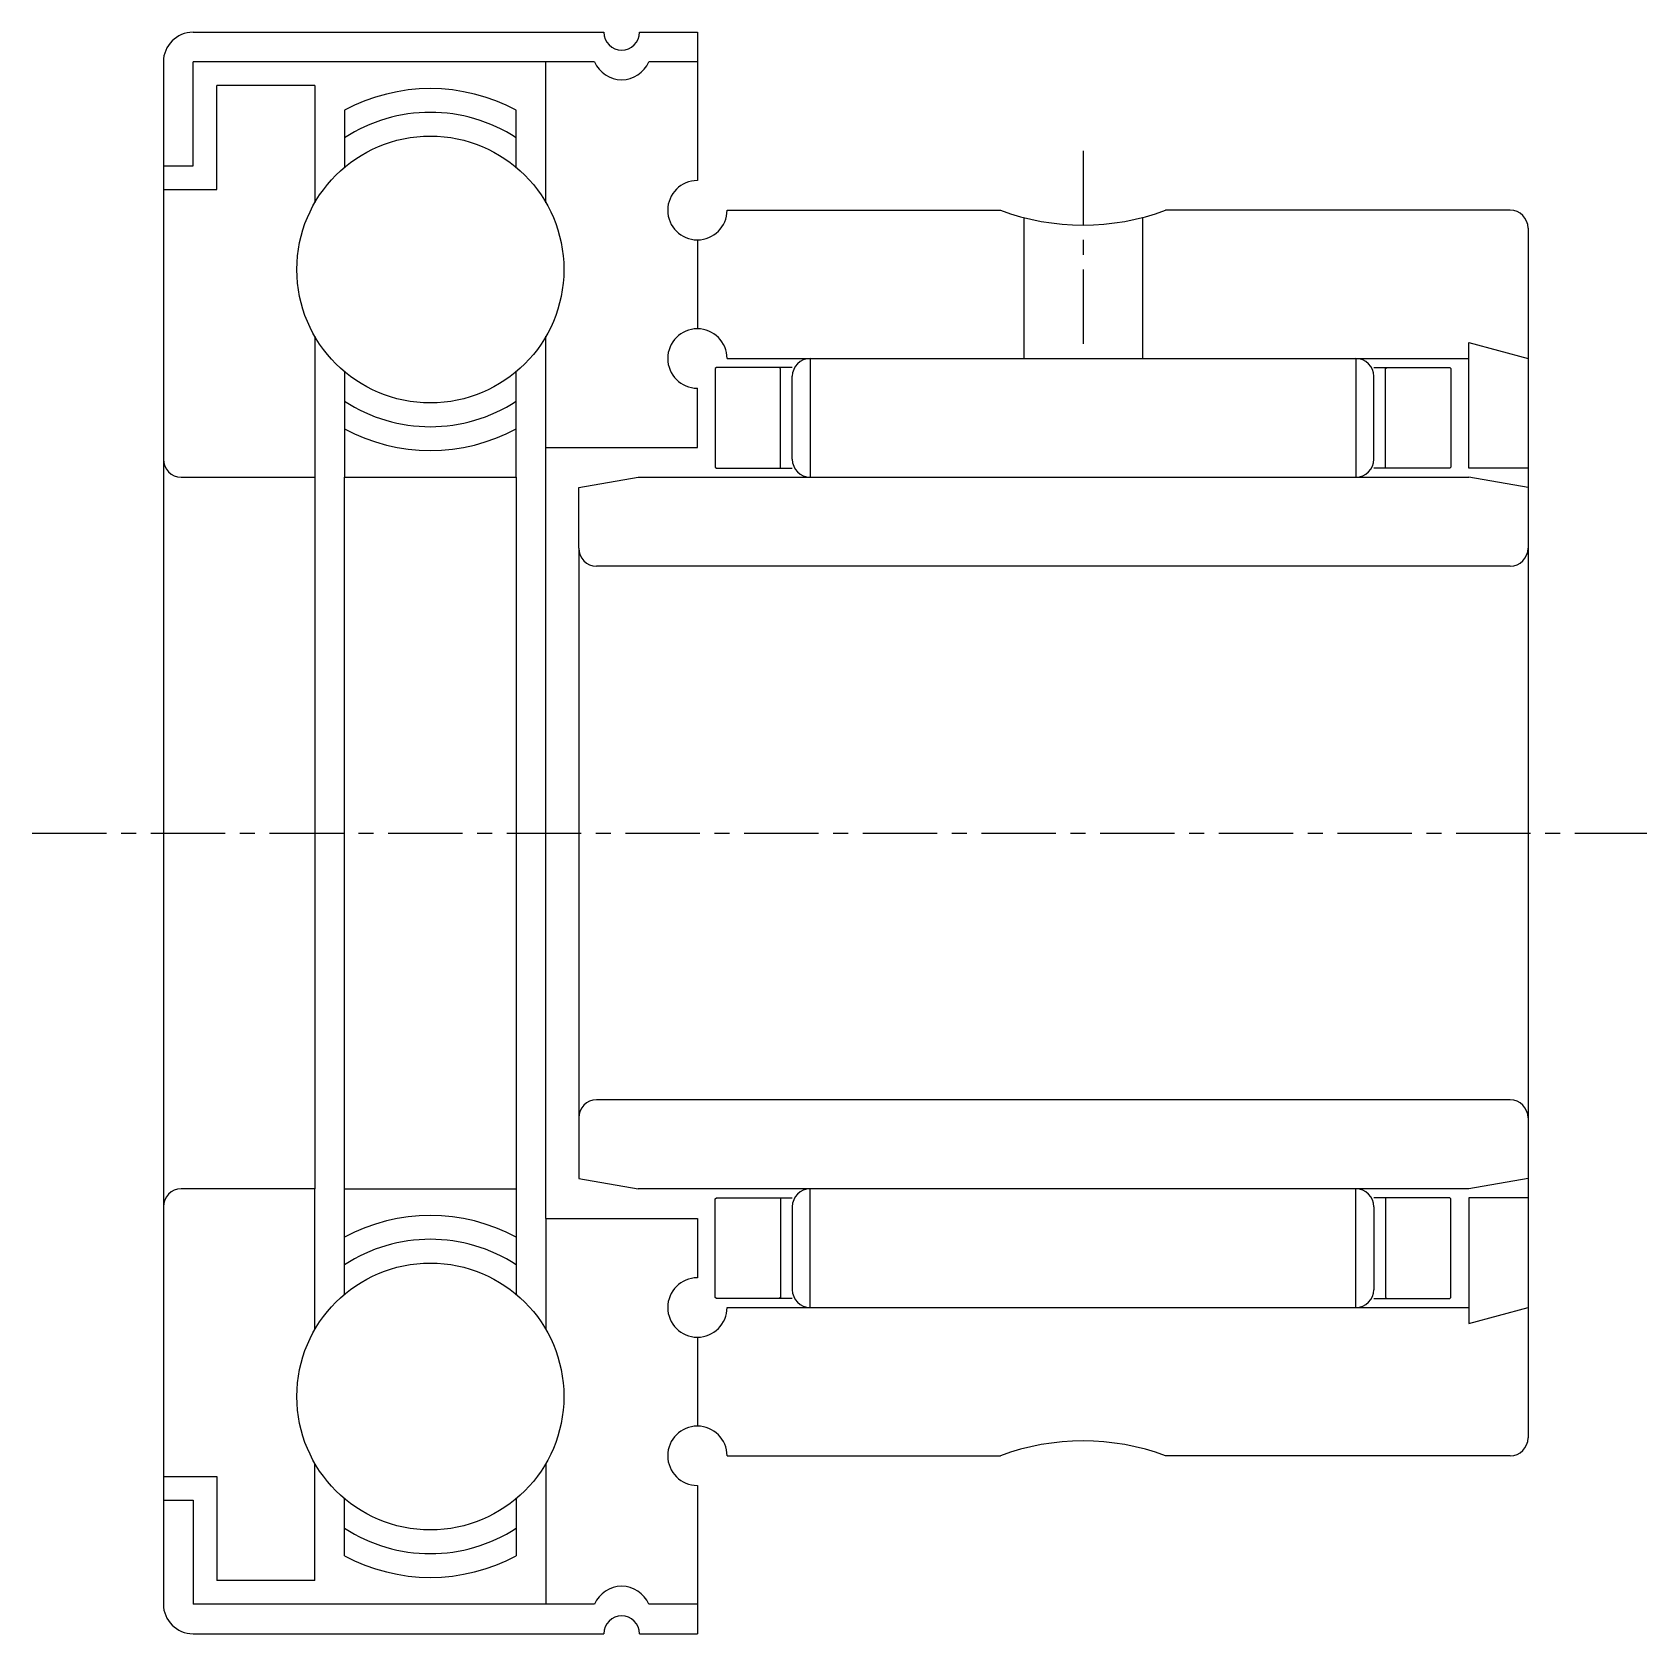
# Model space of a CAD drawing. Extents: x 208.6 to 256.7, y 81 to 179.7.
# Drawn here: x 229.54 to 256.75, y 152.73 to 179.73 of the extents above; entities outside this region: 2.
import ezdxf

# ---------------------------------------------------------------- set-up
doc = ezdxf.new("R2010")
doc.units = 0
doc.linetypes.add('CENTER', pattern=[2, 1.25, -0.25, 0.25, -0.25])
doc.layers.get('0').update_dxf_attribs({"linetype": 'CONTINUOUS'})
doc.layers.add('CENTER', color=1, linetype='CENTER')

msp = doc.modelspace()

# ---------------------------------------------------------------- linework, layer by layer
at = {"color": 7, "linetype": 'CONTINUOUS'}
for p, q in [((232.249, 179.728), (239.173, 179.728)), ((239.773, 179.728), (240.749, 179.728)), ((240.749, 179.728), (240.749, 177.228)), ((231.749, 179.228), (231.749, 153.228)), ((239.015, 179.228), (232.249, 179.228)), ((232.249, 177.478), (232.249, 179.228)), ((238.198, 176.853), (238.198, 179.228)), ((240.749, 179.228), (239.932, 179.228)), ((234.301, 178.828), (232.649, 178.828)), ((232.649, 177.078), (232.649, 178.828)), ((234.301, 178.828), (234.301, 176.853)), ((234.801, 178.412), (234.801, 177.45)), ((237.698, 177.45), (237.698, 178.412)), ((231.749, 177.478), (232.249, 177.478)), ((231.749, 177.078), (232.649, 177.078)), ((241.249, 176.728), (245.857, 176.728)), ((246.249, 176.605), (246.249, 174.228)), ((248.249, 176.605), (248.249, 174.228)), ((254.449, 176.728), (248.641, 176.728)), ((254.749, 176.428), (254.749, 156.028)), ((240.749, 176.228), (240.749, 174.728)), ((234.301, 174.603), (234.301, 160.228)), ((238.198, 159.728), (238.198, 174.603)), ((253.749, 174.496), (254.749, 174.228)), ((253.749, 172.378), (253.749, 174.496)), ((241.249, 174.228), (253.749, 174.228)), ((242.649, 174.228), (242.649, 172.228)), ((251.849, 174.228), (251.849, 172.228)), ((234.801, 174.006), (234.801, 172.228)), ((237.698, 172.228), (237.698, 174.006)), ((241.069, 174.078), (241.049, 174.058)), ((241.049, 174.058), (241.049, 172.398)), ((242.349, 174.078), (241.069, 174.078)), ((242.149, 174.058), (242.129, 174.078)), ((242.149, 172.378), (242.149, 174.058)), ((242.349, 172.528), (242.349, 173.928)), ((252.149, 174.078), (253.429, 174.078)), ((252.149, 172.528), (252.149, 173.928)), ((252.349, 174.058), (252.369, 174.078)), ((252.349, 172.378), (252.349, 174.058)), ((252.469, 174.078), (252.469, 174.078)), ((252.789, 174.078), (252.789, 174.078)), ((253.429, 174.078), (253.449, 174.058)), ((253.449, 174.058), (253.449, 172.398)), ((240.749, 172.728), (240.749, 173.728)), ((238.198, 172.728), (240.749, 172.728)), ((241.049, 172.398), (241.069, 172.378)), ((241.069, 172.378), (242.349, 172.378)), ((253.429, 172.378), (252.149, 172.378)), ((253.449, 172.398), (253.429, 172.378)), ((254.749, 172.378), (253.749, 172.378)), ((232.049, 172.228), (234.301, 172.228)), ((234.801, 158.45), (234.801, 172.228)), ((234.801, 172.228), (237.698, 172.228)), ((237.698, 172.228), (237.698, 158.45)), ((238.749, 172.052), (239.749, 172.228)), ((238.749, 171.028), (238.749, 172.052)), ((239.749, 172.228), (253.749, 172.228)), ((245.878, 172.228), (245.878, 172.228)), ((254.749, 172.052), (253.749, 172.228)), ((238.749, 171.028), (238.749, 161.428)), ((254.449, 170.728), (239.049, 170.728)), ((254.449, 161.728), (239.049, 161.728)), ((238.749, 161.428), (238.749, 160.404)), ((238.749, 160.404), (239.749, 160.228)), ((254.749, 160.404), (253.749, 160.228)), ((234.301, 160.228), (232.049, 160.228)), ((234.301, 157.853), (234.301, 160.228)), ((234.801, 160.228), (237.698, 160.228)), ((253.749, 160.228), (239.749, 160.228)), ((241.049, 160.058), (241.069, 160.078)), ((241.049, 158.398), (241.049, 160.058)), ((241.069, 160.078), (242.349, 160.078)), ((242.149, 160.078), (242.149, 158.398)), ((242.649, 158.228), (242.649, 160.228)), ((251.849, 158.228), (251.849, 160.228)), ((253.429, 160.078), (252.149, 160.078)), ((252.349, 160.078), (252.349, 158.398)), ((253.449, 160.058), (253.429, 160.078)), ((253.449, 158.398), (253.449, 160.058)), ((253.749, 160.078), (253.749, 157.96)), ((254.749, 160.078), (253.749, 160.078)), ((238.198, 159.728), (238.198, 157.853)), ((238.198, 159.728), (240.749, 159.728)), ((240.749, 159.728), (240.749, 158.728)), ((242.349, 159.928), (242.349, 158.528)), ((252.149, 159.928), (252.149, 158.528)), ((241.069, 158.378), (241.049, 158.398)), ((242.349, 158.378), (241.069, 158.378)), ((242.149, 158.398), (242.129, 158.378)), ((252.149, 158.378), (253.429, 158.378)), ((252.349, 158.398), (252.369, 158.378)), ((253.429, 158.378), (253.449, 158.398)), ((241.249, 158.228), (253.749, 158.228)), ((253.749, 157.96), (254.749, 158.228)), ((240.749, 157.728), (240.749, 156.228)), ((241.249, 155.728), (245.857, 155.728)), ((254.449, 155.728), (248.641, 155.728)), ((231.749, 155.378), (232.649, 155.378)), ((232.649, 155.378), (232.649, 153.628)), ((234.301, 153.628), (234.301, 155.603)), ((238.198, 155.603), (238.198, 153.228)), ((240.749, 155.228), (240.749, 152.728)), ((231.749, 154.978), (232.249, 154.978)), ((232.249, 154.978), (232.249, 153.228)), ((234.801, 154.044), (234.801, 155.006)), ((237.698, 155.006), (237.698, 154.044)), ((234.301, 153.628), (232.649, 153.628)), ((239.015, 153.228), (232.249, 153.228)), ((240.749, 153.228), (239.932, 153.228)), ((232.249, 152.728), (239.173, 152.728)), ((239.773, 152.728), (240.749, 152.728))]:
    msp.add_line(p, q, dxfattribs=at)
for centre in [(236.249, 175.728), (236.249, 156.728)]:
    msp.add_circle(centre, 2.25, dxfattribs=at)
for centre, radius, start, end in [((232.249, 179.228), 0.5, 90, 180), ((239.473, 179.728), 0.3, 180, 360), ((239.473, 179.428), 0.5, 203.5782, 336.4218), ((236.249, 175.728), 3.05, 61.6448, 118.3552), ((236.249, 175.728), 2.65, 56.8642, 123.1358), ((240.749, 176.728), 0.5, 90, 0), ((247.249, 180.478), 4, 249.6359, 290.3641), ((254.449, 176.428), 0.3, 0, 90), ((240.749, 174.228), 0.5, 0, 270), ((242.649, 173.928), 0.3, 90.0002, 179.9998), ((251.849, 173.928), 0.3, 0.0002, 89.9998), ((236.249, 175.728), 2.65, 236.8642, 303.1358), ((236.249, 175.728), 3.05, 241.6448, 298.3552), ((232.049, 172.528), 0.3, 180, 270), ((242.649, 172.528), 0.3, 180, 270), ((251.849, 172.528), 0.3, 270, 0), ((239.049, 171.028), 0.3, 180, 270), ((254.449, 171.028), 0.3, 270, 0), ((239.049, 161.428), 0.3, 90, 180), ((254.449, 161.428), 0.3, 0, 90), ((232.049, 159.928), 0.3, 90, 180), ((242.649, 159.928), 0.3, 90, 180), ((251.849, 159.928), 0.3, 0, 90), ((236.249, 156.728), 3.05, 61.6448, 118.3552), ((236.249, 156.728), 2.65, 56.8642, 123.1358), ((240.749, 158.228), 0.5, 90, 0), ((242.649, 158.528), 0.3, 180.0002, 269.9998), ((251.849, 158.528), 0.3, 270.0002, 359.9998), ((240.749, 155.728), 0.5, 0, 270), ((247.249, 151.978), 4, 69.6359, 110.3641), ((254.449, 156.028), 0.3, 270, 0), ((236.249, 156.728), 2.65, 236.8642, 303.1358), ((236.249, 156.728), 3.05, 241.6448, 298.3552), ((239.473, 153.028), 0.5, 23.5782, 156.4218), ((232.249, 153.228), 0.5, 180, 270), ((239.473, 152.728), 0.3, 0, 180)]:
    msp.add_arc(centre, radius, start, end, dxfattribs=at)
at = {"layer": 'CENTER', "color": 1, "linetype": 'CENTER'}
for p, q in [((247.249, 177.728), (247.249, 174.228)), ((229.54, 166.228), (256.749, 166.228))]:
    msp.add_line(p, q, dxfattribs=at)

# ---------------------------------------------------------------- texts
at = {"color": 7, "linetype": 'CONTINUOUS'}
for s, p in [('NKXZ 9', (208.115, 96.091)), ('NKXZ09', (208.115, 81.091))]:
    msp.add_text(s, height=4, dxfattribs=at).set_placement(p)

doc.saveas('drawing.dxf')
